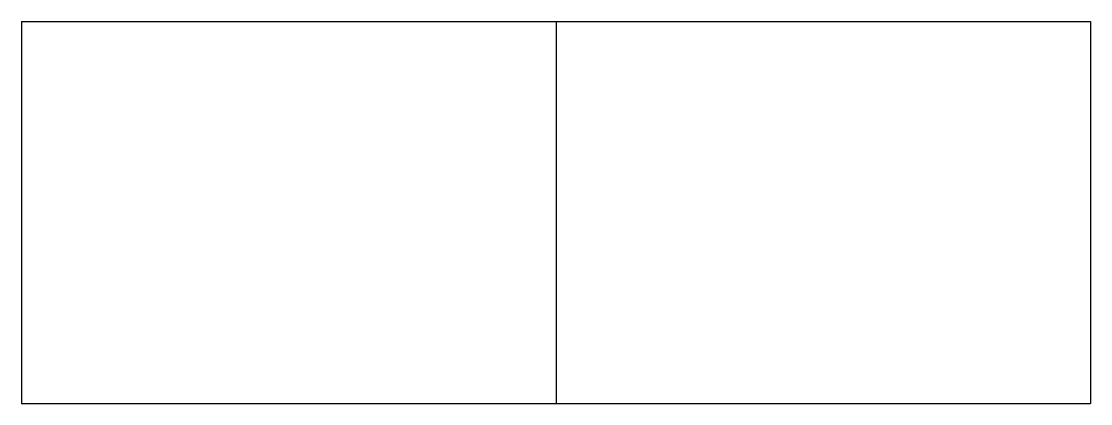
# Paper-space layout '_Back' of a CAD drawing. Header units: centimetres. Extents: x 25.4 to 26.8, y 0 to 0.5.
import ezdxf

# ---------------------------------------------------------------- set-up
doc = ezdxf.new("R2010")
doc.units = ezdxf.units.CM

psp = doc.layouts.new('_Back')

# ---------------------------------------------------------------- linework, layer by layer
at = {"color": 7, "linetype": 'Continuous', "lineweight": 25}
for p, q in [((25.4, 0.5), (25.4, 0)), ((25.4, 0.5), (26.8, 0.5)), ((26.1, 0.5), (26.1, 0)), ((26.8, 0.5), (26.8, 0)), ((25.4, 0), (26.8, 0))]:
    psp.add_line(p, q, dxfattribs=at)

doc.saveas('drawing.dxf')
